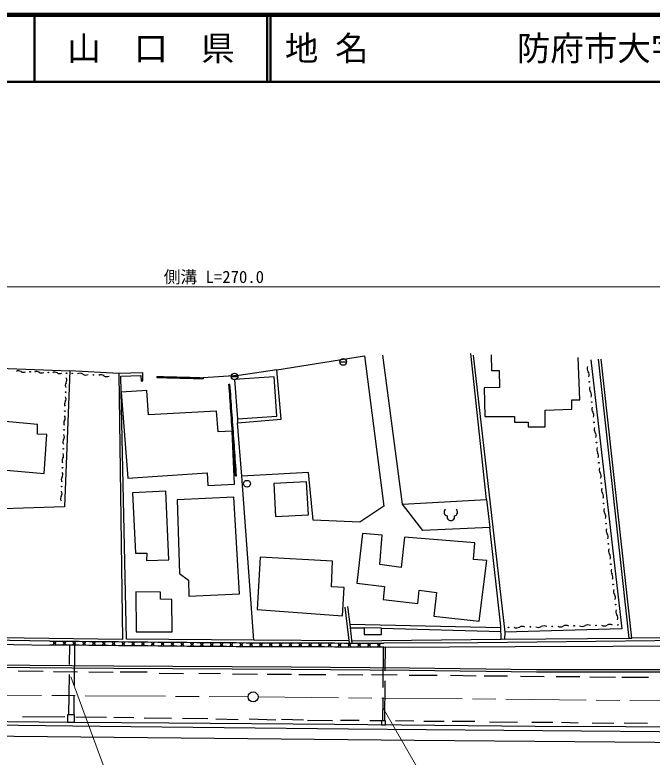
# Model space of a CAD drawing. Units: millimetres, scale not verified. Extents: x 40000 to 680000, y 20000 to 380000.
# Drawn here: x 330056 to 425226, y 269161 to 380000 of the extents above; entities that cross this region are included whole.
import ezdxf
from ezdxf.enums import TextEntityAlignment as Align

# ---------------------------------------------------------------- set-up
doc = ezdxf.new("R2010")
doc.units = ezdxf.units.MM
doc.header["$LTSCALE"] = 1000
doc.linetypes.add('CHAIN', pattern=[18.5, 12, -1.5, 3.5, -1.5])
doc.linetypes.add('DASHED', pattern=[7.5, 6, -1.5])
for name, color, linetype, lineweight in [('M-BGD', 7, 'Continuous', 25), ('M-BGD-EXST', 7, 'Continuous', 25), ('M-BMK', 2, 'CHAIN', 13), ('M-BMK-SRVR', 3, 'Continuous', 25), ('M-STR-HTXT', 7, 'Continuous', 13), ('M-TTL', 2, 'Continuous', 140), ('M-TTL-LINE', 7, 'Continuous', 50)]:
    doc.layers.add(name, color=color, linetype=linetype, lineweight=lineweight)
doc.layers.add('M-TTL-TXT', color=7, linetype='Continuous')
doc.styles.add('ＭＳ ゴシック', font='')
doc.styles.get('ＭＳ ゴシック').set_extended_font_data('MS Gothic')

msp = doc.modelspace()

# ---------------------------------------------------------------- linework, layer by layer
at = {"layer": 'M-BGD'}
for p, q in [((400482, 307627), (398151, 329438)), ((398509, 329198), (403203, 287837)), ((351261, 326010), (351257, 325860)), ((351261, 326010), (351755, 325997)), ((351755, 325997), (351751, 325847)), ((351755, 325997), (352250, 325984)), ((352250, 325984), (352245, 325834)), ((352250, 325984), (352744, 325970)), ((352744, 325970), (352740, 325820)), ((352744, 325970), (353238, 325957)), ((353238, 325957), (353234, 325807)), ((353238, 325957), (353732, 325944)), ((353732, 325944), (353728, 325794)), ((353732, 325944), (354226, 325930)), ((354226, 325930), (354222, 325781)), ((354226, 325930), (354720, 325917)), ((354720, 325917), (354716, 325767)), ((354720, 325917), (355215, 325904)), ((355215, 325904), (355211, 325754)), ((355215, 325904), (355709, 325891)), ((355709, 325891), (355705, 325741)), ((355709, 325891), (356203, 325877)), ((356203, 325877), (356199, 325727)), ((356203, 325877), (356697, 325864)), ((368772, 325958), (362876, 325551)), ((369178, 320082), (368772, 325958)), ((351257, 325860), (351751, 325847)), ((351751, 325847), (352245, 325834)), ((352245, 325834), (352740, 325820)), ((352740, 325820), (353234, 325807)), ((353234, 325807), (353728, 325794)), ((353728, 325794), (354222, 325781)), ((354222, 325781), (354716, 325767)), ((354716, 325767), (355211, 325754)), ((355211, 325754), (355705, 325741)), ((355705, 325741), (356199, 325727)), ((356199, 325727), (356693, 325714)), ((356697, 325864), (356693, 325714)), ((356693, 325714), (357187, 325701)), ((356697, 325864), (357191, 325851)), ((357191, 325851), (357187, 325701)), ((357187, 325701), (357682, 325688)), ((357191, 325851), (357686, 325838)), ((357686, 325838), (357682, 325688)), ((357682, 325688), (358176, 325674)), ((357686, 325838), (358180, 325824)), ((358180, 325824), (358176, 325674)), ((362029, 324845), (362179, 324856)), ((362065, 324338), (362029, 324845)), ((362215, 324349), (362179, 324856)), ((362876, 325551), (363282, 319675)), ((362065, 324338), (362215, 324349)), ((362102, 323830), (362065, 324338)), ((362102, 323830), (362251, 323841)), ((362138, 323323), (362102, 323830)), ((362251, 323841), (362215, 324349)), ((362288, 323334), (362251, 323841)), ((362138, 323323), (362288, 323334)), ((362175, 322815), (362138, 323323)), ((362175, 322815), (362324, 322826)), ((362211, 322308), (362175, 322815)), ((362324, 322826), (362288, 323334)), ((362361, 322318), (362324, 322826)), ((362211, 322308), (362361, 322318)), ((362248, 321800), (362211, 322308)), ((362248, 321800), (362397, 321811)), ((362284, 321293), (362248, 321800)), ((362397, 321811), (362361, 322318)), ((362434, 321303), (362397, 321811)), ((362284, 321293), (362434, 321303)), ((362321, 320785), (362284, 321293)), ((362321, 320785), (362470, 320796)), ((362357, 320278), (362321, 320785)), ((362470, 320796), (362434, 321303)), ((362507, 320288), (362470, 320796)), ((362357, 320278), (362507, 320288)), ((362393, 319770), (362357, 320278)), ((362393, 319770), (362543, 319781)), ((362430, 319263), (362393, 319770)), ((362430, 319263), (362580, 319273)), ((362466, 318755), (362430, 319263)), ((362543, 319781), (362507, 320288)), ((362580, 319273), (362543, 319781)), ((362616, 318766), (362580, 319273)), ((363282, 319675), (369178, 320082)), ((362466, 318755), (362616, 318766)), ((362503, 318248), (362466, 318755)), ((362503, 318248), (362652, 318258)), ((362539, 317740), (362503, 318248)), ((362652, 318258), (362616, 318766)), ((362689, 317751), (362652, 318258)), ((362539, 317740), (362689, 317751)), ((362576, 317233), (362539, 317740)), ((362576, 317233), (362725, 317243)), ((362612, 316725), (362576, 317233)), ((362725, 317243), (362689, 317751)), ((362762, 316736), (362725, 317243)), ((362612, 316725), (362762, 316736)), ((362649, 316218), (362612, 316725)), ((362649, 316218), (362798, 316228)), ((362685, 315710), (362649, 316218)), ((362798, 316228), (362762, 316736)), ((362835, 315721), (362798, 316228)), ((362685, 315710), (362835, 315721)), ((362722, 315203), (362685, 315710)), ((362722, 315203), (362871, 315213)), ((362758, 314695), (362722, 315203)), ((362871, 315213), (362835, 315721)), ((362908, 314706), (362871, 315213)), ((362758, 314695), (362908, 314706)), ((362795, 314188), (362758, 314695)), ((362795, 314188), (362944, 314198)), ((362831, 313680), (362795, 314188)), ((362831, 313680), (362981, 313691)), ((362867, 313173), (362831, 313680)), ((362944, 314198), (362908, 314706)), ((362981, 313691), (362944, 314198)), ((363017, 313183), (362981, 313691)), ((362867, 313173), (363017, 313183)), ((362904, 312665), (362867, 313173)), ((362904, 312665), (363054, 312676)), ((362940, 312158), (362904, 312665)), ((363054, 312676), (363017, 313183)), ((363090, 312168), (363054, 312676)), ((362940, 312158), (363090, 312168)), ((362977, 311650), (362940, 312158)), ((362977, 311650), (363126, 311661)), ((363013, 311143), (362977, 311650)), ((363126, 311661), (363090, 312168)), ((363163, 311153), (363126, 311661)), ((363013, 311143), (363163, 311153)), ((373625, 310276), (368732, 310015)), ((368732, 310015), (368995, 305082)), ((373888, 305343), (373625, 310276)), ((368995, 305082), (373888, 305343)), ((379350, 291549), (379976, 286199)), ((380423, 286198), (380146, 288976)), ((380195, 288485), (382214, 288448)), ((382214, 288448), (382211, 287488)), ((384824, 288440), (382214, 288448)), ((384821, 287480), (384824, 288440)), ((384824, 288440), (402654, 287901)), ((382211, 287488), (384821, 287480)), ((335269, 286502), (336735, 286488)), ((336735, 286488), (338201, 286474)), ((338201, 286474), (339667, 286460)), ((339667, 286460), (341133, 286446)), ((341133, 286446), (342599, 286433)), ((342599, 286433), (344064, 286419)), ((344064, 286419), (345530, 286405)), ((345530, 286405), (346996, 286391)), ((346996, 286391), (348462, 286377)), ((348462, 286377), (349928, 286363)), ((349928, 286363), (351394, 286350)), ((351394, 286350), (352860, 286336)), ((352860, 286336), (354326, 286322)), ((354326, 286322), (355791, 286308)), ((355791, 286308), (357257, 286294)), ((357257, 286294), (358723, 286280)), ((358723, 286280), (360189, 286266)), ((360185, 286266), (361655, 286261)), ((361655, 286261), (363124, 286257)), ((363124, 286257), (364594, 286252)), ((364594, 286252), (366063, 286247)), ((366063, 286247), (367532, 286242)), ((367532, 286242), (369002, 286237)), ((369002, 286237), (370471, 286232)), ((370471, 286232), (371941, 286227)), ((371941, 286227), (373410, 286222)), ((373410, 286222), (374880, 286217)), ((374880, 286217), (376349, 286212)), ((376349, 286212), (377818, 286207)), ((377818, 286207), (379288, 286202)), ((379288, 286202), (380757, 286197)), ((402675, 286751), (380393, 286499)), ((380757, 286197), (382227, 286192)), ((382227, 286192), (383696, 286187)), ((383696, 286187), (385165, 286182)), ((336729, 285888), (335264, 285902)), ((338195, 285874), (336729, 285888)), ((339661, 285860), (338195, 285874)), ((341127, 285846), (339661, 285860)), ((342593, 285833), (341127, 285846)), ((344059, 285819), (342593, 285833)), ((345525, 285805), (344059, 285819)), ((346991, 285791), (345525, 285805)), ((348456, 285777), (346991, 285791)), ((349922, 285763), (348456, 285777)), ((351388, 285750), (349922, 285763)), ((352854, 285736), (351388, 285750)), ((354320, 285722), (352854, 285736)), ((355786, 285708), (354320, 285722)), ((357252, 285694), (355786, 285708)), ((358718, 285680), (357252, 285694)), ((360183, 285666), (358718, 285680)), ((361653, 285661), (360183, 285666)), ((363122, 285657), (361653, 285661)), ((364592, 285652), (363122, 285657)), ((366061, 285647), (364592, 285652)), ((367530, 285642), (366061, 285647)), ((369000, 285637), (367530, 285642)), ((370469, 285632), (369000, 285637)), ((371939, 285627), (370469, 285632)), ((373408, 285622), (371939, 285627)), ((374877, 285617), (373408, 285622)), ((376347, 285612), (374877, 285617)), ((377816, 285607), (376347, 285612)), ((379286, 285602), (377816, 285607)), ((380755, 285597), (379286, 285602)), ((382225, 285592), (380755, 285597)), ((383694, 285587), (382225, 285592)), ((385163, 285582), (383694, 285587)), ((330538, 282054), (334272, 282003)), ((335851, 281958), (339428, 281907)), ((341108, 281913), (344719, 281868)), ((345795, 281881), (349836, 281881)), ((351603, 281708), (355234, 281670)), ((357549, 281699), (360776, 281660)), ((362543, 281593), (366270, 281545)), ((367730, 281535), (371361, 281535)), ((372485, 281506), (376519, 281487)), ((378306, 281506), (382004, 281439)), ((383339, 281478), (387152, 281468)), ((388939, 281391), (393098, 281391)), ((395124, 281382), (398966, 281324)), ((400138, 281295), (403634, 281305)), ((405575, 281237), (409109, 281228)), ((410915, 281189), (414431, 281189)), ((415939, 281161), (419752, 281122)), ((420674, 281122), (424689, 281084)), ((331222, 275186), (337518, 275209)), ((338970, 275489), (337920, 275480)), ((337920, 275480), (337929, 274380)), ((338979, 274389), (338970, 275489)), ((339157, 275183), (343746, 275108)), ((344856, 275108), (347806, 275057)), ((349344, 275007), (353454, 274982)), ((355093, 274982), (358876, 274931)), ((365054, 274906), (369038, 274729)), ((337929, 274380), (338979, 274389)), ((360061, 274881), (363390, 274805)), ((369895, 274830), (373174, 274729)), ((373779, 274704), (377486, 274629)), ((378671, 274679), (381470, 274679)), ((383046, 274641), (385114, 274629)), ((385392, 274565), (384812, 274562)), ((384812, 274562), (384815, 273972)), ((384815, 273972), (385395, 273975)), ((385395, 273975), (385392, 274565)), ((386879, 274641), (389640, 274591)), ((391153, 274553), (394166, 274528)), ((395351, 274515), (398768, 274515)), ((400912, 274427), (405135, 274389)), ((407254, 274389), (410418, 274364)), ((411679, 274389), (414176, 274301)), ((416256, 274288), (419509, 274238)), ((421022, 274263), (424552, 274225))]:
    msp.add_line(p, q, dxfattribs=at)
at = {"layer": 'M-BGD', "linetype": 'DASHED'}
for p, q in [((338136, 275482), (338247, 285874)), ((338961, 285867), (338851, 275488)), ((385056, 285582), (384949, 274563)), ((385301, 274565), (385414, 285583))]:
    msp.add_line(p, q, dxfattribs=at)
at = {"layer": 'M-BGD'}
for points in [[(401178, 329252), (401217, 326904), (402391, 326885), (402411, 324358), (400123, 324298), (400235, 320004), (404678, 320004), (404666, 319198), (406714, 319198), (406692, 318482), (409266, 318504), (409254, 320989), (413238, 321123), (413227, 322499), (414435, 322499), (414171, 328858)], [(363282, 319675), (363309, 319066), (369820, 319622), (369165, 326987), (382275, 329076), (385167, 306627), (381563, 304232), (374588, 304528), (373910, 311651), (363968, 311121), (363309, 319066)], [(403164, 286781), (402675, 286751), (402639, 288725), (400982, 303457), (390997, 302983), (387932, 306933), (384999, 329169)], [(416052, 328481), (420694, 288323), (403203, 287837), (403164, 286781), (421742, 286949)], [(417166, 328586), (421742, 286949), (422170, 286945)], [(439051, 287040), (422170, 286945), (417591, 328586)], [(345582, 326441), (338250, 326854), (337455, 306547), (322150, 306038), (322270, 312837), (323722, 327407), (338250, 326854)], [(369165, 326987), (363516, 326149), (358180, 325824)], [(365736, 286615), (346736, 286761), (345890, 326047), (348881, 326155), (348898, 325324), (349162, 325327), (349158, 326553), (345582, 326441), (346148, 286738), (320416, 287067), (297048, 287508)], [(379938, 286526), (365736, 286615), (363968, 311121)], [(387932, 306933), (400482, 307627), (400982, 303457)], [(402644, 288489), (380146, 288976), (379801, 291634)], [(335269, 286502), (314292, 286845), (284675, 287376), (265842, 287496), (263808, 287602)], [(263776, 287003), (286769, 286682), (308119, 286363), (335264, 285902)], [(465487, 286576), (425623, 286533), (399175, 286235), (385165, 286182)], [(385163, 285582), (404784, 285678), (433957, 285761), (465515, 285677)], [(224283, 281328), (236504, 282176), (244426, 282625), (257104, 283099), (271606, 283476), (285643, 283405), (302099, 283180), (319695, 283019), (344845, 282816), (371326, 282650), (388985, 282518), (407963, 282230), (428846, 282246), (451046, 281821), (475392, 281412), (493002, 281143)], [(224307, 280979), (236526, 281827), (244442, 282276), (257115, 282749), (271610, 283126), (285640, 283055), (302095, 282830), (319692, 282669), (344843, 282466), (371323, 282300), (388981, 282168), (407960, 281880), (428843, 281896), (451040, 281471), (475387, 281062), (492997, 280793)], [(285245, 274991), (298580, 274841), (319627, 274590), (333674, 274454), (337929, 274380)], [(264325, 274271), (282472, 274441), (299709, 274259), (322418, 274029), (342769, 273778), (379882, 273390), (426251, 273006), (456239, 272679), (474386, 272325), (492071, 271640), (502467, 271213)], [(499561, 269715), (487508, 270153), (466262, 270859), (443587, 271214), (389746, 271639), (314987, 272374), (264390, 272591), (264346, 274271)], [(338979, 274389), (353068, 274284), (377809, 274106), (407768, 273799), (434832, 273687), (463700, 273091), (474497, 272804)]]:
    msp.add_lwpolyline(points, dxfattribs=at)
for points in [[(345935, 323654), (346919, 310839), (358776, 311596), (358890, 309738), (362874, 309924), (362498, 317850), (360425, 317720), (360156, 320801), (349995, 320264), (349747, 323906)], [(323789, 319710), (323072, 312526), (334419, 311526), (334855, 317316), (333430, 317405), (333464, 318814)], [(347635, 308635), (348092, 299620), (349744, 299620), (349724, 298506), (353027, 298623), (352620, 308895)], [(354288, 307586), (354646, 296601), (355980, 295611), (356019, 293180), (363627, 293537), (362762, 308004)], [(381971, 302572), (381150, 295158), (385237, 294633), (385037, 292723), (390213, 292118), (390422, 294076), (393017, 293738), (392638, 290224), (399418, 289472), (400528, 298505), (398523, 298677), (398770, 301141), (388234, 302020), (387726, 297502), (384573, 297905), (384888, 302309)], [(366703, 299039), (366235, 291188), (378970, 290273), (379235, 294481), (377362, 294569), (377516, 298403)], [(348106, 293848), (348163, 287888), (353570, 287888), (353488, 292711), (351822, 292738), (351813, 293809)]]:
    msp.add_lwpolyline(points, close=True, dxfattribs=at)
for centre in [(332337, 326687), (335050, 326586), (337762, 326486), (338630, 326465), (341785, 326229), (415837, 325205), (337643, 323665), (416194, 322180), (337523, 320845), (416551, 319155), (337404, 318025), (416909, 316130), (337285, 315204), (417266, 313106), (337165, 312384), (337046, 309563), (417623, 310081), (417980, 307056), (418337, 304031), (418694, 301006), (419051, 297982), (419408, 294957), (419765, 291932), (403768, 288538), (407039, 288612), (410310, 288686), (413581, 288760), (416851, 288834), (420122, 288907)]:
    msp.add_circle(centre, 50, dxfattribs=at)
for centre, radius, start, end in [((416284, 327174), 775, 157.29872, 216.16509), ((330622, 326224), 626, 55.03666, 120.72058), ((331339, 327250), 626, 235.03623, 300.72095), ((333335, 326124), 626, 55.03861, 120.72026), ((334052, 327149), 626, 235.03623, 300.72095), ((336047, 326023), 626, 55.03623, 120.72095), ((336764, 327049), 626, 235.03666, 300.72058), ((339759, 325647), 832, 57.32757, 114.08871), ((340657, 327047), 832, 237.32435, 294.09182), ((342913, 325410), 832, 57.32757, 114.08871), ((343812, 326810), 832, 237.32707, 294.0891), ((415033, 326260), 775, 337.29839, 36.16542), ((338260, 324699), 673, 145.93252, 209.2209), ((337145, 325452), 672, 325.9297, 29.22203), ((416641, 324150), 775, 157.29827, 216.16571), ((415390, 323235), 775, 337.29872, 36.16509), ((337026, 322632), 673, 325.93323, 29.21857), ((338140, 321878), 673, 145.932, 209.22135), ((416998, 321125), 775, 157.29872, 216.16509), ((415747, 320210), 775, 337.29827, 36.16571), ((338021, 319058), 673, 145.932, 209.22135), ((336907, 319812), 673, 325.93239, 29.22103), ((417355, 318100), 775, 157.29827, 216.16571), ((336787, 316991), 673, 325.932, 29.22135), ((416105, 317186), 775, 337.29872, 36.16509), ((337901, 316238), 673, 145.93252, 209.2209), ((417712, 315075), 775, 157.29811, 216.16719), ((337782, 313417), 673, 145.93022, 209.22157), ((336668, 314171), 673, 325.932, 29.22135), ((416462, 314161), 775, 337.29827, 36.16571), ((336548, 311350), 673, 325.93022, 29.22157), ((418070, 312050), 775, 157.29827, 216.16571), ((416819, 311136), 775, 337.29872, 36.16509), ((337663, 310597), 673, 145.932, 209.22135), ((418427, 309026), 775, 157.29872, 216.16509), ((337543, 307776), 673, 145.932, 209.22135), ((336429, 308530), 673, 325.93323, 29.21857), ((417176, 308111), 775, 337.29827, 36.16571), ((418784, 306001), 775, 157.29827, 216.16571), ((417533, 305086), 775, 337.29872, 36.16509), ((419141, 302976), 775, 157.29872, 216.16509), ((417890, 302062), 775, 337.29827, 36.16571), ((419498, 299951), 775, 157.29839, 216.16542), ((418247, 299037), 775, 337.29811, 36.16719), ((419855, 296927), 775, 157.29872, 216.16509), ((418604, 296012), 775, 337.29827, 36.16571), ((420212, 293902), 775, 157.29811, 216.16719), ((418961, 292987), 775, 337.29872, 36.16509), ((420569, 290877), 775, 157.29827, 216.16571), ((419318, 289963), 775, 337.29872, 36.16509), ((404977, 289352), 886, 243.81015, 298.77507), ((405830, 287798), 886, 63.81042, 118.77476), ((408248, 289426), 886, 243.81048, 298.7747), ((409101, 287872), 886, 63.81015, 118.77507), ((411519, 289500), 886, 243.81015, 298.77507), ((412372, 287946), 886, 63.81042, 118.77476), ((414789, 289573), 886, 243.81048, 298.7747), ((415642, 288020), 886, 63.81015, 118.77507), ((418060, 289647), 886, 243.81015, 298.77507), ((418913, 288094), 886, 63.81042, 118.77476), ((335996, 285891), 244, 0.48041, 178.43613), ((336002, 286499), 244, 180.48277, 358.43613), ((337462, 285877), 244, 0.48396, 178.43495), ((337468, 286485), 244, 180.48161, 358.43496), ((338928, 285863), 244, 0.4804, 178.43849), ((338934, 286472), 244, 180.48161, 358.43496), ((340394, 285849), 244, 0.48041, 178.43613), ((340400, 286458), 244, 180.48041, 358.43613), ((341860, 285835), 244, 0.48161, 178.43496), ((341866, 286444), 244, 180.48041, 358.43613), ((343326, 285821), 244, 0.48161, 178.43496), ((343332, 286430), 244, 180.48396, 358.43495), ((344792, 285808), 244, 0.48277, 178.43613), ((344797, 286416), 244, 180.48396, 358.43495), ((346258, 285794), 244, 0.48277, 178.43613), ((346263, 286402), 244, 180.48041, 358.43613), ((347723, 285780), 244, 0.48157, 178.43734), ((347729, 286389), 244, 180.48043, 358.43611), ((349189, 285766), 244, 0.48161, 178.43496), ((349195, 286375), 244, 180.48161, 358.43496), ((350655, 285752), 244, 0.48041, 178.43613), ((350661, 286361), 244, 180.48038, 358.43851), ((352121, 285738), 244, 0.48041, 178.43613), ((352127, 286347), 244, 180.48277, 358.43613), ((353587, 285724), 244, 0.48396, 178.43495), ((353593, 286333), 244, 180.48396, 358.43495), ((355059, 286319), 244, 180.48161, 358.43496), ((356524, 286305), 244, 180.48041, 358.43613), ((357990, 286292), 244, 180.48041, 358.43613), ((359456, 286278), 244, 180.48157, 358.43734), ((360920, 286269), 245, 180.96375, 358.64789), ((362390, 286264), 245, 180.96375, 358.64789), ((363859, 286259), 245, 180.96375, 358.64789), ((365328, 286254), 245, 180.96374, 358.64789), ((366798, 286249), 245, 180.96374, 358.64789), ((368267, 286244), 245, 180.96492, 358.64672), ((369737, 286239), 245, 180.96495, 358.64436), ((371206, 286234), 245, 180.96375, 358.64789), ((372675, 286229), 245, 180.96375, 358.64789), ((374145, 286224), 245, 180.96375, 358.64789), ((375614, 286219), 245, 180.96614, 358.6455), ((377084, 286214), 245, 180.96374, 358.64789), ((378553, 286209), 245, 180.96492, 358.64672), ((380022, 286204), 245, 180.96492, 358.64672), ((381492, 286199), 245, 180.96492, 358.64672), ((382961, 286194), 245, 180.96375, 358.64789), ((384431, 286189), 245, 180.96375, 358.64789), ((355053, 285711), 244, 0.48277, 178.43613), ((356519, 285697), 244, 0.48041, 178.43613), ((357985, 285683), 244, 0.48161, 178.43496), ((359450, 285669), 244, 0.48161, 178.43496), ((360918, 285659), 245, 0.96378, 178.64552), ((362388, 285654), 245, 0.96492, 178.64672), ((363857, 285649), 245, 0.96492, 178.64672), ((365326, 285644), 245, 0.96374, 178.64789), ((366796, 285639), 245, 0.96374, 178.64789), ((368265, 285634), 245, 0.96375, 178.64789), ((369735, 285629), 245, 0.96375, 178.64789), ((371204, 285624), 245, 0.96614, 178.6455), ((372673, 285619), 245, 0.96375, 178.64789), ((374143, 285614), 245, 0.96492, 178.64672), ((375612, 285609), 245, 0.96492, 178.64672), ((377082, 285604), 245, 0.96377, 178.64553), ((378551, 285599), 245, 0.96374, 178.64789), ((380020, 285594), 245, 0.96375, 178.64789), ((381490, 285589), 245, 0.96375, 178.64789), ((382959, 285584), 245, 0.96375, 178.64789), ((384429, 285579), 245, 0.96375, 178.64789)]:
    msp.add_arc(centre, radius, start, end, dxfattribs=at)
at = {"layer": 'M-BGD-EXST'}
for p, q in [((378592, 328176), (379592, 328176)), ((362371, 325998), (363371, 325998))]:
    msp.add_line(p, q, dxfattribs=at)
for centre in [(379092, 328176), (362871, 325998), (364724, 309994)]:
    msp.add_circle(centre, 500, dxfattribs=at)
for centre, radius, start, end in [((394732, 305748), 576, 130.60099, 257.4715), ((395582, 305748), 576, 282.53007, 49.39745), ((395157, 305051), 566, 166.31445, 13.68555)]:
    msp.add_arc(centre, radius, start, end, dxfattribs=at)
at = {"layer": 'M-BMK'}
for p, q in [((266561, 278902), (364877, 278156)), ((366377, 278144), (464827, 277227))]:
    msp.add_line(p, q, dxfattribs=at)
at = {"layer": 'M-BMK-SRVR'}
msp.add_circle((365627, 278151), 750, dxfattribs=at)
at = {"layer": 'M-STR-HTXT'}
msp.add_line((221380, 339386), (495279, 339386), dxfattribs=at)
for points in [[(338437, 281151), (347333, 256935), (364900, 256935)], [(385050, 276455), (399928, 250558), (429388, 250558)]]:
    msp.add_lwpolyline(points, dxfattribs=at)
at = {"layer": 'M-TTL'}
msp.add_line((680000, 380000), (40000, 380000), dxfattribs=at)
at = {"layer": 'M-TTL-LINE'}
for p, q in [((333000, 380000), (333000, 370000)), ((367750, 380000), (367750, 370000)), ((368250, 380000), (368250, 370000)), ((40000, 370000), (680000, 370000))]:
    msp.add_line(p, q, dxfattribs=at)

# ---------------------------------------------------------------- texts
at = {"layer": 'M-STR-HTXT', "style": 'ＭＳ ゴシック'}
msp.add_text('側溝 L=270.0', height=1833, dxfattribs=at).set_placement((359776, 340871), align=Align.MIDDLE_CENTER)
at = {"layer": 'M-TTL-TXT', "style": 'ＭＳ ゴシック'}
msp.add_text('山\u3000口\u3000県', height=3666, dxfattribs=at).set_placement((350375, 375000), align=Align.MIDDLE_CENTER)
for s, p in [('地 名', (370380, 375000)), ('防府市大字向島', (405024, 375000))]:
    msp.add_text(s, height=3666, dxfattribs=at).set_placement(p, align=Align.MIDDLE_LEFT)

doc.saveas('drawing.dxf')
